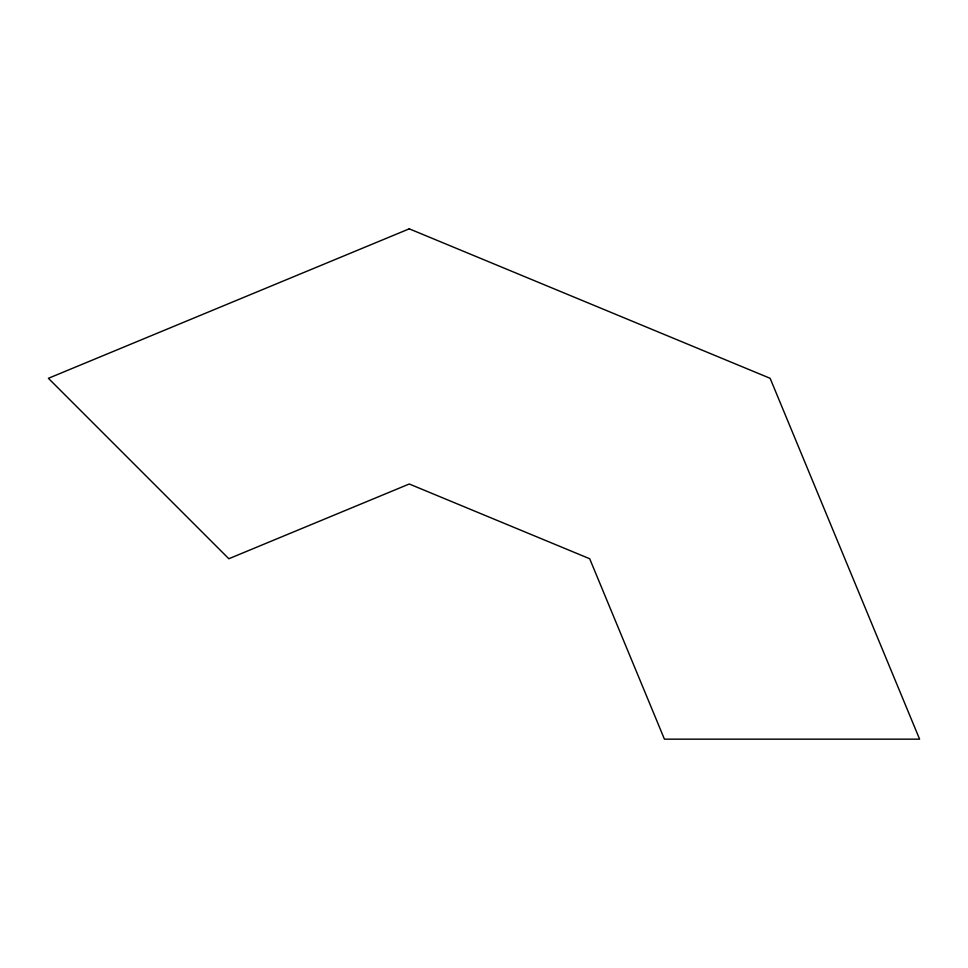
<?xml version="1.0" encoding="UTF-8"?>
<svg xmlns="http://www.w3.org/2000/svg" width="968" height="968" viewBox="0 0 968 968"><rect width="100%" height="100%" fill="white"/><g stroke="black" fill="none" stroke-linecap="round" stroke-linejoin="round"><path stroke-width="1.45" d="M409.258 228.835L48.4 378.306L228.835 558.742L409.258 484L589.693 558.742L664.435 739.165L919.6 739.165L770.129 378.306L409.258 228.835"/></g></svg>
